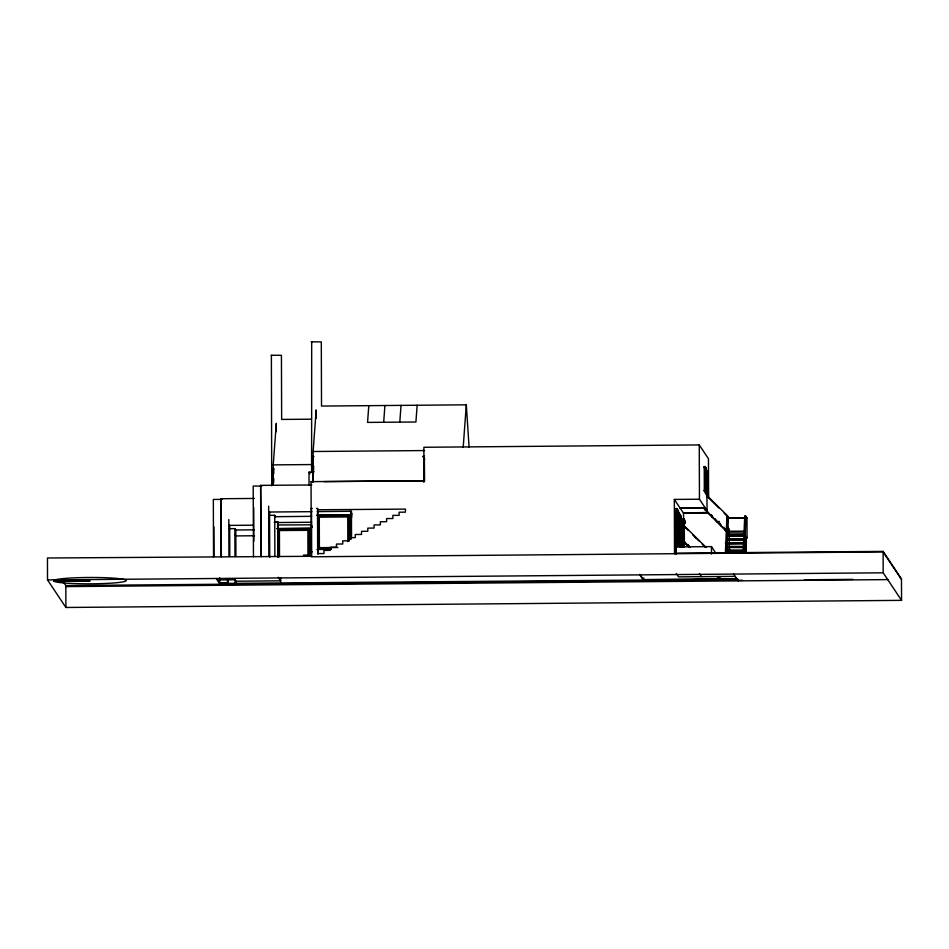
<?xml version="1.0" encoding="UTF-8"?>
<svg xmlns="http://www.w3.org/2000/svg" width="949" height="949" viewBox="0 0 949 949"><rect width="100%" height="100%" fill="white"/><g stroke="black" fill="none" stroke-linecap="round" stroke-linejoin="round"><path stroke-width="1.42" d="M725.38 552.982L726.887 517.229L727.93 517.217L726.424 552.97M727.053 553.172L727.99 516.268L706.934 495.485L707.052 511.44L708.44 513.539L708.262 512.424L683.446 513.089M743.162 552.828L744.728 516.126L745.772 516.114L746.982 517.94L747.053 537.988L746.009 538L746.056 552.389M744.206 552.828L745.772 516.114L744.835 553.018M273.324 485.212L273.253 464.88L276.301 423.278L276.325 431.712M313.229 482.009L313.123 451.51L316.171 409.921L316.195 418.355M368.793 405.662L367.56 422.412L415.923 421.997L417.157 405.247M383.681 422.269L384.914 405.531M399.802 422.139L401.036 405.389M463.195 447.311L466.303 404.832L321.521 406.065L321.296 341.913L311.687 341.782L311.604 472.436M271.734 485.805L271.378 355.258L281.426 355.282L281.651 419.434L311.201 419.185M316.515 508.415L317.583 508.415M275.246 521.926L278.021 522.235L278.14 557.3M309.03 485.378L308.994 472.163L313.941 471.89M708.595 498.344L708.452 458.735L699.259 444.927L423.883 447.276L423.942 481.001M313.123 451.51L424.606 450.561M313.68 456.339L312.648 456.35L312.684 466.908L313.846 468.664M312.707 456.73L313.739 456.73M423.183 456.196L424.666 458.936L423.183 456.718L424.274 456.232M423.183 456.718L424.286 456.754M273.253 464.88L311.391 464.559M312.743 466.706L313.775 466.706M312.684 466.908L313.716 466.908M273.834 468.948L272.79 468.96L272.826 478.937L273.858 478.925M313.728 469.992L312.696 469.992L312.779 481.985M704.241 466.517L705.961 467.525L706.044 492.223L704.324 491.214L704.241 466.517L704.917 467.537M705.914 468.154L704.288 467.264L705.914 468.154L705.997 491.475L704.372 490.586L705.997 491.475M312.743 471.724L313.775 471.724M708.381 497.667L708.12 472.329L706.519 472.353L706.614 496.695M273.787 473.848L273.763 468.569L272.731 468.569L272.766 479.138L273.798 479.126M901.479 579.483L883.104 551.927L311.308 556.79L311.047 481.641L424.061 480.763L323.953 481.618M273.81 482.211L272.778 482.222L272.79 485.188M260.868 556.102L260.631 485.366L311.806 484.998M261.888 486.054L253.205 486.054L253.454 556.79M704.324 491.214L706.044 492.223M220.951 556.209L220.749 498.735L254.368 498.45M674.525 553.706L674.336 499.423L699.449 499.21L707.041 510.609L705.451 510.621L703.577 507.822L680.065 508.012M311.201 508.462L312.209 508.367M349.018 540.811L342.743 540.871L342.755 544.002L336.468 544.05L336.48 547.182L330.205 547.241L330.216 550.373L323.941 550.42L323.953 553.552L317.678 553.611L317.524 509.767L405.46 509.115L405.401 512.152L399.126 512.199L399.138 515.331L392.862 515.39L392.874 518.522L386.599 518.569L386.611 521.701L380.335 521.76L380.347 524.892L374.072 524.939L374.072 528.071L367.797 528.13L367.809 531.262L361.533 531.31L361.545 534.441L355.27 534.501L355.282 537.632L349.007 537.68M679.97 507.881L705.083 507.668M268.686 512.033L311.889 511.665M317.322 511.618L351.415 511.25L351.545 537.846M678.416 511.879L681.038 515.805L681.145 547.3L678.523 543.374L678.428 510.692L677.04 508.593L674.929 508.617L675.083 553.065M350.359 511.262L351.45 511.831L351.011 538.866M675.996 510.692L677.04 510.681L678.44 512.78L677.396 512.78L675.996 510.692L676.151 553.077M351.569 513.848L350.928 513.682M269.279 515.331L274.736 515.283L275.637 516.636M676.139 511.938L675.071 511.95L676.198 513.634L677.266 513.623L676.139 511.938L676.269 554.311M316.895 515.212L350.015 514.927L350.145 537.869M316.954 515.295L350.074 515.022M318.057 516.149L348.912 515.983L318.057 516.149L318.176 548.534L331.426 548.51M274.368 516.707L311.64 516.327M674.336 499.423L683.541 513.231L708.642 513.018M679.923 525.9L678.108 523.172L678.072 513.884L679.887 516.612L680.943 516.6L681.038 546.221L678.618 542.579L677.574 542.591M275.091 521.701L277.642 521.689L277.772 556.743M746.982 517.94L729.2 518.083L746.116 518.213M274.19 522.27L278.021 522.235M685.344 523.136L683.956 521.048L682.912 521.06L684.3 523.148L685.344 523.136L685.344 521.048L683.944 518.961L681.833 518.973L681.94 547.122M277.144 522.543L311.699 522.247M228.816 525.402L253.3 525.188M277.452 524.987L311.687 524.833M715.439 518.889L716.661 521.547L719.449 521.523M312.067 527.015L310.596 524.797L311.687 525.355M683.102 524.002L684.17 523.99L684.253 547.027M311.806 527.383L311.165 527.217M229.409 528.688L234.866 528.64L235.815 530.064L235.91 556.375M277.025 528.581L310.133 528.296L310.287 552.662M277.084 528.664L310.193 528.379M278.342 556.102L278.187 529.518L308.983 529.257L309.137 555.841M235.767 529.993L254.486 529.839M723.838 527.169L725.06 529.827L729.235 529.791L728.025 527.134M726.934 531.226L744.775 531.167M254.557 535.758L235.838 535.924L234.889 534.501M726.934 532.057L727.978 532.057M726.993 532.152L744.775 531.998M744.597 533.836L729.259 533.967L708.262 513.267M728.061 536.315L727.812 535.117L744.55 534.975M744.787 535.343L727.812 535.117M727.812 535.96L744.55 535.817M727.005 536.327L743.399 536.185M743.174 539.993L727.586 539.767L727.586 538.925L742.925 538.795M727.586 538.925L743.162 539.162M727.586 539.767L742.925 539.637M742.948 543.813L727.598 543.943L727.349 542.745L744.087 542.603M678.523 543.374L677.479 543.386L680.089 547.312M725.344 542.958L726.388 542.947M743.126 542.804L744.17 542.792M727.349 542.745L742.937 542.97M727.361 543.575L744.099 543.433M337.891 547.502L319.386 547.656L319.279 517.181L347.749 516.944L347.832 541.618M317.013 549.495L331.415 549.376M676.246 546.909L711.477 546.612L716.009 553.421M744.111 547.609L727.136 547.383L727.124 546.553L743.862 546.41M727.124 546.553L744.111 546.778M727.136 547.383L743.862 547.241M312.209 551.879L309.706 551.903L309.706 555.035L303.431 555.082M743.886 551.416L726.898 551.203L726.898 550.361L743.636 550.218M726.898 550.361L743.874 550.586M726.898 551.203L743.636 551.061M674.525 553.172L883.104 551.393L901.479 578.961L901.55 600.361L65.896 607.479L47.521 579.922L47.45 558L311.675 556.304L311.509 508.925M47.521 579.922L883.175 572.805L901.55 600.361M53.666 580.8L90.108 580.812L53.879 581.12M219.231 579.922L235.044 579.792L235.993 581.215L236.004 584.347L235.055 582.923L235.044 579.792M235.993 581.215L280.631 580.835L278.235 577.229M597.49 581.037L738.18 579.839L737.468 578.76L643.066 579.673L737.468 579.27L738.18 580.883L733.613 574.015M216.479 578.902L219.705 583.754L227.546 583.682L228.033 584.418L643.861 580.871L643.849 577.941M62.041 579.886L65.825 585.557L236.135 584.11M262.79 583.884L347.204 583.161M373.859 582.935L458.284 582.212M486.422 581.974L570.835 581.263M738.18 580.349L742.592 580.313M804.384 579.78L852.926 579.365M65.825 586.601L888.24 579.602M311.984 342.221L311.153 342.008M272.102 355.59L271.284 355.365M708.203 497.395L718.879 508.012M724.134 513.184L729.378 518.356M706.981 511.357L729.437 534.24M683.921 525.473L706.115 547.383M684.146 526.339L688.357 530.503M694.68 536.731L698.891 540.883M683.268 525.58L685.38 527.656M692.758 534.928L695.914 538.047M702.236 544.275L705.404 547.395M683.909 541.274L690.208 547.49M684.134 542.152L689.377 547.324L688.167 544.679L689.377 547.324M684.312 542.425L688.511 546.565M744.728 516.126L745.938 517.94M705.807 468.865L708.12 472.329M704.324 468.011L704.846 468.794M745.843 536.161L747.053 537.988M704.407 489.969L704.917 490.74M705.119 492.768L706.993 495.568M728.025 527.964L729.235 529.791M728.037 531.31L729.247 533.124L729.318 552.887M720.849 524.844L719.639 523.029L720.86 525.687M736.934 579.281L735 576.375L678.535 576.862L676.317 573.528M678.523 512.97L680.943 516.6M721.264 579.365L693.861 579.602M684.17 523.99L683.043 522.306L683.185 547.027M676.032 516.386L675.273 515.248L675.285 519.411M682.936 526.754L682.177 525.616L682.236 543.647L682.995 544.785M683.968 541.369L685.178 543.184L685.178 542.354M699.449 573.552L701.525 576.66M678.784 544.406L679.994 546.221L679.887 516.612M639.84 574.311L643.671 580.076L228.033 583.374L227.546 582.639L219.705 582.71L216.953 578.582M639.934 574.987L643.861 580.871M423.752 458.616L424.393 458.782L424.5 481.297M350.359 511.796L351.83 514.002M308.994 472.163L310.026 473.717M312.114 481.629L311.047 481.641M310.596 525.319L312.079 527.537M272.766 479.138L273.929 480.882M260.631 485.366L261.283 556.731M268.674 506.173L268.84 555.865M221.603 498.794L222.019 499.423L213.335 499.423L213.537 556.897M220.749 498.735L221.366 556.826M228.804 519.542L228.923 556.078M466.303 404.832L469.114 447.513M883.104 551.393L883.175 572.805M746.187 537.478L746.234 552.282M729.484 547.336L729.508 553.16M727.824 539.293L727.824 540.135M727.598 543.101L727.598 543.943M727.373 546.921L727.373 547.751M726.887 517.229L726.91 524.121M727.136 550.728L727.148 551.559M725.048 528.984L725.06 529.827M716.649 520.704L716.661 521.547M711.477 546.612L711.501 554.014M706.827 474.749L706.898 495.283M705.273 466.517L705.368 491.202M704.882 468.165L704.965 491.487M699.259 444.927L699.449 499.21M684.3 523.148L684.383 546.529M683.944 518.961L683.956 521.048M683.541 513.231L683.565 519.091M682.912 521.06L682.995 547.359M679.282 515.698L679.318 524.987M678.677 514.797L678.772 542.958M677.361 511.891L677.372 546.743M677.04 508.593L677.04 510.681M676.329 512.187L676.352 519.589M675.214 550.823L675.225 553.706M424.25 456.184L424.369 481.333M423.752 456.766L423.835 482.317M351.593 514.417L351.604 517.347M351.083 511.333L351.118 539.032M350.015 514.927L350.098 539.21M348.852 515.888L348.995 541.001M317.891 508.878L318.045 554.169M307.962 554.975L307.879 530.313L279.409 530.55L279.504 556.672M280.619 577.917L280.643 583.967M274.736 515.283L274.878 556.197M269.563 511.879L269.718 557.182M253.739 507.632L253.858 541.238M234.866 528.64L234.961 556.422M229.694 525.236L229.8 555.936M228.021 579.993L228.033 584.418M227.535 579.27L227.546 583.682M219.694 577.858L219.705 583.754M213.893 526.849L213.988 556.067M65.825 585.557L65.896 607.479M53.69 580.539L54.235 581.369A36.418 3.179 -0.2 0 0 111.306 583.149A36.418 3.179 -0.2 0 0 107.759 577.822A36.418 3.179 -0.2 0 0 53.69 580.539M719.816 577.182L717.515 577.206L719.816 577.182M712.462 516.564L711.24 514.749L712.462 517.407L712.462 516.564"/></g></svg>
